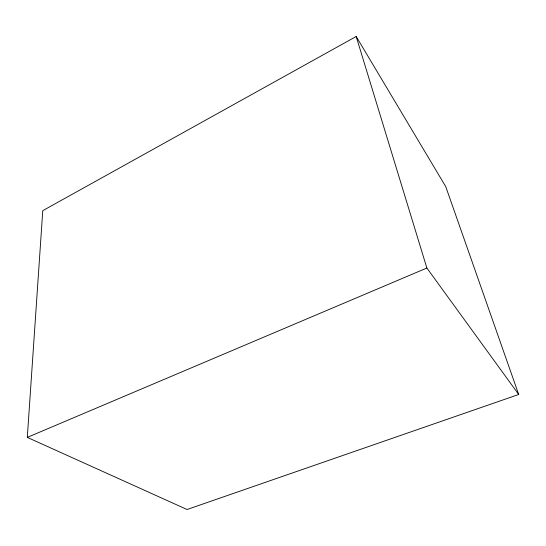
<?xml version="1.0" encoding="UTF-8"?>
<svg xmlns="http://www.w3.org/2000/svg" width="546" height="546" viewBox="0 0 546 546"><rect width="100%" height="100%" fill="white"/><g stroke="black" fill="none" stroke-linecap="round" stroke-linejoin="round"><path stroke-width="0.82" d="M27.3 437.387L42.772 210.654L356.183 36.493L445.748 186.63L518.7 394.478L187.046 509.507L27.3 437.387L426.87 268.018L518.7 394.478M356.183 36.493L426.87 268.018"/></g></svg>
